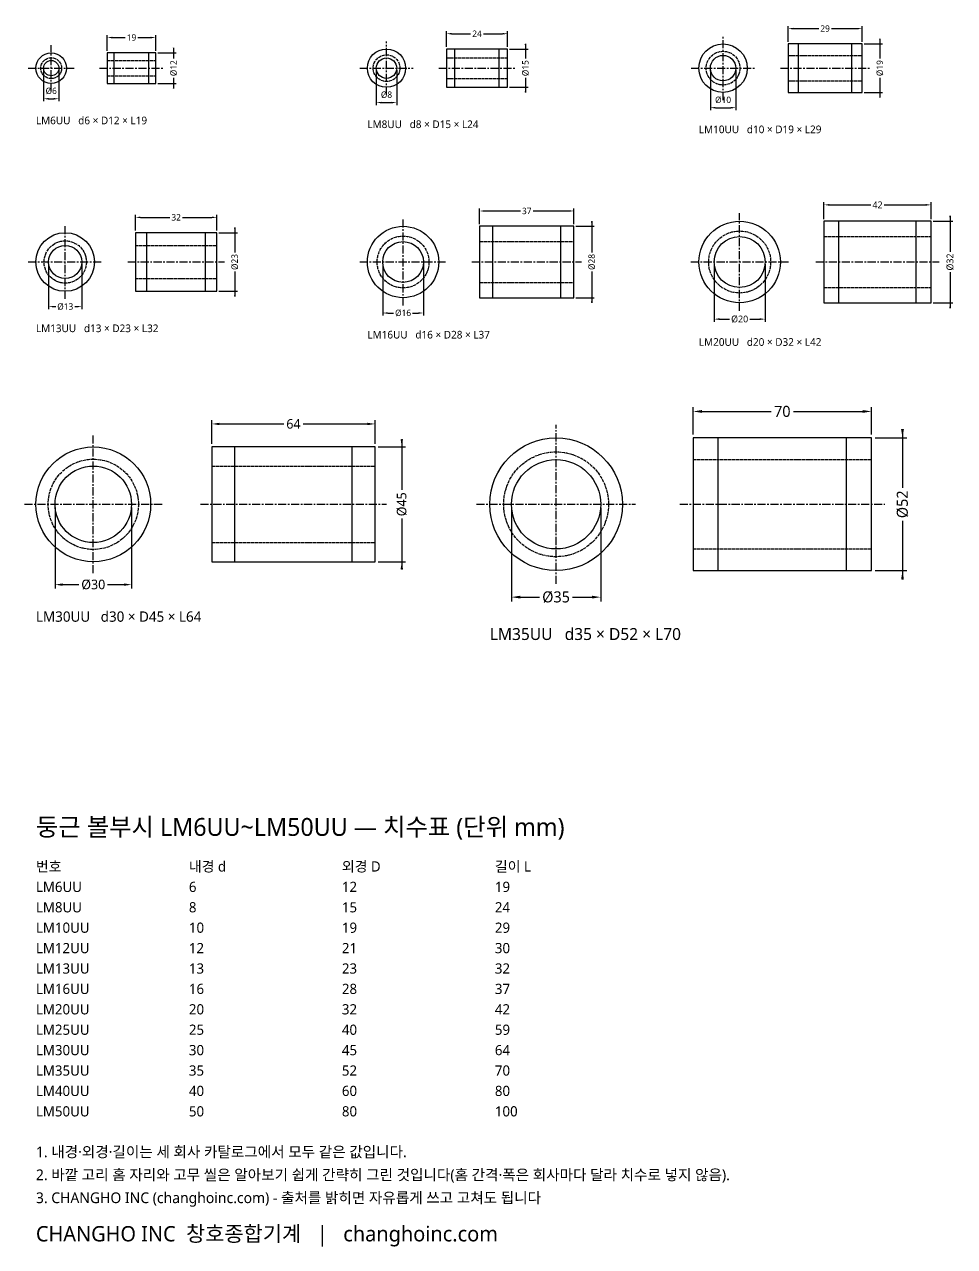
# Model space of a CAD drawing. Header units: millimetres. Extents: x -4 to 835, y -462 to 18.
# Drawn here: x -4.5 to 360.3, y -462 to 17.1 of the extents above; entities that cross this region are included whole.
import ezdxf

# ---------------------------------------------------------------- set-up
doc = ezdxf.new("R2010")
doc.units = ezdxf.units.MM
doc.linetypes.add('CENTER', pattern=[5.08, 3.175, -0.635, 0.635, -0.635])
doc.linetypes.add('DASHED', pattern=[1.524, 1.27, -0.254])
for name, color, linetype in [('문자', 7, 'CONTINUOUS'), ('숨은선', 3, 'DASHED'), ('외형선', 7, 'CONTINUOUS'), ('중심선', 1, 'CENTER'), ('치수', 4, 'CONTINUOUS')]:
    doc.layers.add(name, color=color, linetype=linetype)
doc.styles.add('CH_KOR', font='malgun.ttf')
doc.dimstyles.new('CH_DIM', dxfattribs={"dimtxt": 2.5, "dimasz": 2, "dimexe": 1, "dimexo": 0.8, "dimgap": 0.8, "dimtad": 1, "dimdec": 1, "dimdsep": 46, "dimtxsty": 'CH_KOR', "dimcen": 2.5, "dimclrd": 4, "dimclre": 4, "dimclrt": 4, "dimazin": 3, "dimtfac": 1, "dimtmove": 0, "dimatfit": 3})

# ---------------------------------------------------------------- blocks, each defined once
blk = doc.blocks.new('_CLOSEDFILLED')
at = {"color": 0, "linetype": 'BYBLOCK'}
blk.add_solid([(-1, 0.16), (0, 0), (-1, -0.16)], dxfattribs=at)
blk = doc.blocks.new('*D1')
at = {"color": 4}
for p, q in [((41.8, 6), (49, 6)), ((48, 8), (48, 3.75)), ((48, -3.75), (48, -8)), ((41.8, -6), (49, -6))]:
    blk.add_line(p, q, dxfattribs=at)
at = {"layer": 'Defpoints'}
for p in [(41, 6), (48, 6), (41, -6)]:
    blk.add_point(p, dxfattribs=at)
at = {"layer": '치수', "color": 4, "xscale": 2, "yscale": 2}
for p, rotation in [((48, 6), 270), ((48, -6), 90)]:
    blk.add_blockref('_CLOSEDFILLED', p, dxfattribs=dict(at, rotation=rotation))
at = {"layer": '치수', "color": 4, "insert": (48, 0), "char_height": 2.5, "attachment_point": 5, "rotation": 90, "style": 'CH_KOR'}
blk.add_mtext('Ø12', dxfattribs=at)
blk = doc.blocks.new('*D2')
at = {"color": 4}
for p, q in [((-3, -0.8), (-3, -13)), ((3, -0.8), (3, -13)), ((-1, -12), (1, -12))]:
    blk.add_line(p, q, dxfattribs=at)
at = {"layer": 'Defpoints'}
for p in [(-3, 0), (3, 0), (-3, -12)]:
    blk.add_point(p, dxfattribs=at)
at = {"layer": '치수', "color": 4, "xscale": 2, "yscale": 2, "rotation": 180}
blk.add_blockref('_CLOSEDFILLED', (-3, -12), dxfattribs=at)
at = {"layer": '치수', "color": 4, "xscale": 2, "yscale": 2}
blk.add_blockref('_CLOSEDFILLED', (3, -12), dxfattribs=at)
at = {"layer": '치수', "color": 4, "insert": (0, -8.95), "char_height": 2.5, "attachment_point": 5, "style": 'CH_KOR'}
blk.add_mtext('Ø6', dxfattribs=at)
blk = doc.blocks.new('*D3')
at = {"color": 4}
for p, q in [((22, 6.8), (22, 13)), ((24, 12), (29, 12)), ((34, 12), (39, 12)), ((41, 6.8), (41, 13))]:
    blk.add_line(p, q, dxfattribs=at)
at = {"layer": 'Defpoints'}
for p in [(22, 12), (22, 6), (41, 6)]:
    blk.add_point(p, dxfattribs=at)
at = {"layer": '치수', "color": 4, "xscale": 2, "yscale": 2, "rotation": 180}
blk.add_blockref('_CLOSEDFILLED', (22, 12), dxfattribs=at)
at = {"layer": '치수', "color": 4, "xscale": 2, "yscale": 2}
blk.add_blockref('_CLOSEDFILLED', (41, 12), dxfattribs=at)
at = {"layer": '치수', "color": 4, "insert": (31.5, 12), "char_height": 2.5, "attachment_point": 5, "style": 'CH_KOR'}
blk.add_mtext('19', dxfattribs=at)
blk = doc.blocks.new('*D4')
at = {"color": 4}
for p, q in [((48.3, 7.5), (55.5, 7.5)), ((54.5, 9.5), (54.5, 3.75)), ((54.5, -3.75), (54.5, -9.5)), ((48.3, -7.5), (55.5, -7.5))]:
    blk.add_line(p, q, dxfattribs=at)
at = {"layer": 'Defpoints'}
for p in [(47.5, 7.5), (54.5, 7.5), (47.5, -7.5)]:
    blk.add_point(p, dxfattribs=at)
at = {"layer": '치수', "color": 4, "xscale": 2, "yscale": 2}
for p, rotation in [((54.5, 7.5), 270), ((54.5, -7.5), 90)]:
    blk.add_blockref('_CLOSEDFILLED', p, dxfattribs=dict(at, rotation=rotation))
at = {"layer": '치수', "color": 4, "insert": (54.5, 0), "char_height": 2.5, "attachment_point": 5, "rotation": 90, "style": 'CH_KOR'}
blk.add_mtext('Ø15', dxfattribs=at)
blk = doc.blocks.new('*D5')
at = {"color": 4}
for p, q in [((-4, -0.8), (-4, -14.5)), ((4, -0.8), (4, -14.5)), ((-2, -13.5), (2, -13.5))]:
    blk.add_line(p, q, dxfattribs=at)
at = {"layer": 'Defpoints'}
for p in [(-4, 0), (4, 0), (-4, -13.5)]:
    blk.add_point(p, dxfattribs=at)
at = {"layer": '치수', "color": 4, "xscale": 2, "yscale": 2, "rotation": 180}
blk.add_blockref('_CLOSEDFILLED', (-4, -13.5), dxfattribs=at)
at = {"layer": '치수', "color": 4, "xscale": 2, "yscale": 2}
blk.add_blockref('_CLOSEDFILLED', (4, -13.5), dxfattribs=at)
at = {"layer": '치수', "color": 4, "insert": (0, -10.45), "char_height": 2.5, "attachment_point": 5, "style": 'CH_KOR'}
blk.add_mtext('Ø8', dxfattribs=at)
blk = doc.blocks.new('*D6')
at = {"color": 4}
for p, q in [((23.5, 8.3), (23.5, 14.5)), ((47.5, 8.3), (47.5, 14.5)), ((25.5, 13.5), (33, 13.5)), ((38, 13.5), (45.5, 13.5))]:
    blk.add_line(p, q, dxfattribs=at)
at = {"layer": 'Defpoints'}
for p in [(23.5, 13.5), (23.5, 7.5), (47.5, 7.5)]:
    blk.add_point(p, dxfattribs=at)
at = {"layer": '치수', "color": 4, "xscale": 2, "yscale": 2, "rotation": 180}
blk.add_blockref('_CLOSEDFILLED', (23.5, 13.5), dxfattribs=at)
at = {"layer": '치수', "color": 4, "xscale": 2, "yscale": 2}
blk.add_blockref('_CLOSEDFILLED', (47.5, 13.5), dxfattribs=at)
at = {"layer": '치수', "color": 4, "insert": (35.5, 13.5), "char_height": 2.5, "attachment_point": 5, "style": 'CH_KOR'}
blk.add_mtext('24', dxfattribs=at)
blk = doc.blocks.new('*D7')
at = {"color": 4}
for p, q in [((61.5, 11.5), (61.5, 3.75)), ((55.3, 9.5), (62.5, 9.5)), ((61.5, -3.75), (61.5, -11.5)), ((55.3, -9.5), (62.5, -9.5))]:
    blk.add_line(p, q, dxfattribs=at)
at = {"layer": 'Defpoints'}
for p in [(54.5, 9.5), (61.5, 9.5), (54.5, -9.5)]:
    blk.add_point(p, dxfattribs=at)
at = {"layer": '치수', "color": 4, "xscale": 2, "yscale": 2}
for p, rotation in [((61.5, 9.5), 270), ((61.5, -9.5), 90)]:
    blk.add_blockref('_CLOSEDFILLED', p, dxfattribs=dict(at, rotation=rotation))
at = {"layer": '치수', "color": 4, "insert": (61.5, 0), "char_height": 2.5, "attachment_point": 5, "rotation": 90, "style": 'CH_KOR'}
blk.add_mtext('Ø19', dxfattribs=at)
blk = doc.blocks.new('*D8')
at = {"color": 4}
for p, q in [((-5, -0.8), (-5, -16.5)), ((5, -0.8), (5, -16.5)), ((-3, -15.5), (3, -15.5))]:
    blk.add_line(p, q, dxfattribs=at)
at = {"layer": 'Defpoints'}
for p in [(-5, 0), (5, 0), (-5, -15.5)]:
    blk.add_point(p, dxfattribs=at)
at = {"layer": '치수', "color": 4, "xscale": 2, "yscale": 2, "rotation": 180}
blk.add_blockref('_CLOSEDFILLED', (-5, -15.5), dxfattribs=at)
at = {"layer": '치수', "color": 4, "xscale": 2, "yscale": 2}
blk.add_blockref('_CLOSEDFILLED', (5, -15.5), dxfattribs=at)
at = {"layer": '치수', "color": 4, "insert": (0, -12.45), "char_height": 2.5, "attachment_point": 5, "style": 'CH_KOR'}
blk.add_mtext('Ø10', dxfattribs=at)
blk = doc.blocks.new('*D9')
at = {"color": 4}
for p, q in [((25.5, 10.3), (25.5, 16.5)), ((27.5, 15.5), (37.5, 15.5)), ((42.5, 15.5), (52.5, 15.5)), ((54.5, 10.3), (54.5, 16.5))]:
    blk.add_line(p, q, dxfattribs=at)
at = {"layer": 'Defpoints'}
for p in [(25.5, 15.5), (25.5, 9.5), (54.5, 9.5)]:
    blk.add_point(p, dxfattribs=at)
at = {"layer": '치수', "color": 4, "xscale": 2, "yscale": 2, "rotation": 180}
blk.add_blockref('_CLOSEDFILLED', (25.5, 15.5), dxfattribs=at)
at = {"layer": '치수', "color": 4, "xscale": 2, "yscale": 2}
blk.add_blockref('_CLOSEDFILLED', (54.5, 15.5), dxfattribs=at)
at = {"layer": '치수', "color": 4, "insert": (40, 15.5), "char_height": 2.5, "attachment_point": 5, "style": 'CH_KOR'}
blk.add_mtext('29', dxfattribs=at)
blk = doc.blocks.new('*D13')
at = {"color": 4}
for p, q in [((60.3, 11.5), (67.5, 11.5)), ((66.5, 13.5), (66.5, 3.75)), ((66.5, -3.75), (66.5, -13.5)), ((60.3, -11.5), (67.5, -11.5))]:
    blk.add_line(p, q, dxfattribs=at)
at = {"layer": 'Defpoints'}
for p in [(59.5, 11.5), (66.5, 11.5), (59.5, -11.5)]:
    blk.add_point(p, dxfattribs=at)
at = {"layer": '치수', "color": 4, "xscale": 2, "yscale": 2}
for p, rotation in [((66.5, 11.5), 270), ((66.5, -11.5), 90)]:
    blk.add_blockref('_CLOSEDFILLED', p, dxfattribs=dict(at, rotation=rotation))
at = {"layer": '치수', "color": 4, "insert": (66.5, 0), "char_height": 2.5, "attachment_point": 5, "rotation": 90, "style": 'CH_KOR'}
blk.add_mtext('Ø23', dxfattribs=at)
blk = doc.blocks.new('*D14')
at = {"color": 4}
for p, q in [((-6.5, -0.8), (-6.5, -18.5)), ((6.5, -0.8), (6.5, -18.5)), ((-4.5, -17.5), (-3.75, -17.5)), ((3.75, -17.5), (4.5, -17.5))]:
    blk.add_line(p, q, dxfattribs=at)
at = {"layer": 'Defpoints'}
for p in [(-6.5, 0), (6.5, 0), (-6.5, -17.5)]:
    blk.add_point(p, dxfattribs=at)
at = {"layer": '치수', "color": 4, "xscale": 2, "yscale": 2, "rotation": 180}
blk.add_blockref('_CLOSEDFILLED', (-6.5, -17.5), dxfattribs=at)
at = {"layer": '치수', "color": 4, "xscale": 2, "yscale": 2}
blk.add_blockref('_CLOSEDFILLED', (6.5, -17.5), dxfattribs=at)
at = {"layer": '치수', "color": 4, "insert": (0, -17.5), "char_height": 2.5, "attachment_point": 5, "style": 'CH_KOR'}
blk.add_mtext('Ø13', dxfattribs=at)
blk = doc.blocks.new('*D15')
at = {"color": 4}
for p, q in [((27.5, 12.3), (27.5, 18.5)), ((29.5, 17.5), (41, 17.5)), ((46, 17.5), (57.5, 17.5)), ((59.5, 12.3), (59.5, 18.5))]:
    blk.add_line(p, q, dxfattribs=at)
at = {"layer": 'Defpoints'}
for p in [(27.5, 17.5), (27.5, 11.5), (59.5, 11.5)]:
    blk.add_point(p, dxfattribs=at)
at = {"layer": '치수', "color": 4, "xscale": 2, "yscale": 2, "rotation": 180}
blk.add_blockref('_CLOSEDFILLED', (27.5, 17.5), dxfattribs=at)
at = {"layer": '치수', "color": 4, "xscale": 2, "yscale": 2}
blk.add_blockref('_CLOSEDFILLED', (59.5, 17.5), dxfattribs=at)
at = {"layer": '치수', "color": 4, "insert": (43.5, 17.5), "char_height": 2.5, "attachment_point": 5, "style": 'CH_KOR'}
blk.add_mtext('32', dxfattribs=at)
blk = doc.blocks.new('*D16')
at = {"color": 4}
for p, q in [((74, 16), (74, 3.75)), ((67.8, 14), (75, 14)), ((74, -3.75), (74, -16)), ((67.8, -14), (75, -14))]:
    blk.add_line(p, q, dxfattribs=at)
at = {"layer": 'Defpoints'}
for p in [(67, 14), (74, 14), (67, -14)]:
    blk.add_point(p, dxfattribs=at)
at = {"layer": '치수', "color": 4, "xscale": 2, "yscale": 2}
for p, rotation in [((74, 14), 270), ((74, -14), 90)]:
    blk.add_blockref('_CLOSEDFILLED', p, dxfattribs=dict(at, rotation=rotation))
at = {"layer": '치수', "color": 4, "insert": (74, 0), "char_height": 2.5, "attachment_point": 5, "rotation": 90, "style": 'CH_KOR'}
blk.add_mtext('Ø28', dxfattribs=at)
blk = doc.blocks.new('*D17')
at = {"color": 4}
for p, q in [((-8, -0.8), (-8, -21)), ((8, -0.8), (8, -21)), ((-6, -20), (-3.75, -20)), ((3.75, -20), (6, -20))]:
    blk.add_line(p, q, dxfattribs=at)
at = {"layer": 'Defpoints'}
for p in [(-8, 0), (8, 0), (-8, -20)]:
    blk.add_point(p, dxfattribs=at)
at = {"layer": '치수', "color": 4, "xscale": 2, "yscale": 2, "rotation": 180}
blk.add_blockref('_CLOSEDFILLED', (-8, -20), dxfattribs=at)
at = {"layer": '치수', "color": 4, "xscale": 2, "yscale": 2}
blk.add_blockref('_CLOSEDFILLED', (8, -20), dxfattribs=at)
at = {"layer": '치수', "color": 4, "insert": (0, -20), "char_height": 2.5, "attachment_point": 5, "style": 'CH_KOR'}
blk.add_mtext('Ø16', dxfattribs=at)
blk = doc.blocks.new('*D18')
at = {"color": 4}
for p, q in [((30, 14.8), (30, 21)), ((32, 20), (46, 20)), ((51, 20), (65, 20)), ((67, 14.8), (67, 21))]:
    blk.add_line(p, q, dxfattribs=at)
at = {"layer": 'Defpoints'}
for p in [(30, 20), (30, 14), (67, 14)]:
    blk.add_point(p, dxfattribs=at)
at = {"layer": '치수', "color": 4, "xscale": 2, "yscale": 2, "rotation": 180}
blk.add_blockref('_CLOSEDFILLED', (30, 20), dxfattribs=at)
at = {"layer": '치수', "color": 4, "xscale": 2, "yscale": 2}
blk.add_blockref('_CLOSEDFILLED', (67, 20), dxfattribs=at)
at = {"layer": '치수', "color": 4, "insert": (48.5, 20), "char_height": 2.5, "attachment_point": 5, "style": 'CH_KOR'}
blk.add_mtext('37', dxfattribs=at)
blk = doc.blocks.new('*D19')
at = {"color": 4}
for p, q in [((75.92, 16), (83.6, 16)), ((82.53, 18.13), (82.53, 4)), ((82.53, -4), (82.53, -18.13)), ((75.92, -16), (83.6, -16))]:
    blk.add_line(p, q, dxfattribs=at)
at = {"layer": 'Defpoints'}
for p in [(75.07, 16), (82.53, 16), (75.07, -16)]:
    blk.add_point(p, dxfattribs=at)
at = {"layer": '치수', "color": 4, "xscale": 2.1333333333333333, "yscale": 2.1333333333333333}
for p, rotation in [((82.53, 16), 270), ((82.53, -16), 90)]:
    blk.add_blockref('_CLOSEDFILLED', p, dxfattribs=dict(at, rotation=rotation))
at = {"layer": '치수', "color": 4, "insert": (82.53, 0), "char_height": 2.667, "attachment_point": 5, "rotation": 90, "style": 'CH_KOR'}
blk.add_mtext('Ø32', dxfattribs=at)
blk = doc.blocks.new('*D20')
at = {"color": 4}
for p, q in [((-10, -0.85), (-10, -23.47)), ((10, -0.85), (10, -23.47)), ((-7.87, -22.4), (-4, -22.4)), ((4, -22.4), (7.87, -22.4))]:
    blk.add_line(p, q, dxfattribs=at)
at = {"layer": 'Defpoints'}
for p in [(-10, 0), (10, 0), (-10, -22.4)]:
    blk.add_point(p, dxfattribs=at)
at = {"layer": '치수', "color": 4, "xscale": 2.1333333333333333, "yscale": 2.1333333333333333, "rotation": 180}
blk.add_blockref('_CLOSEDFILLED', (-10, -22.4), dxfattribs=at)
at = {"layer": '치수', "color": 4, "xscale": 2.1333333333333333, "yscale": 2.1333333333333333}
blk.add_blockref('_CLOSEDFILLED', (10, -22.4), dxfattribs=at)
at = {"layer": '치수', "color": 4, "insert": (0, -22.4), "char_height": 2.667, "attachment_point": 5, "style": 'CH_KOR'}
blk.add_mtext('Ø20', dxfattribs=at)
blk = doc.blocks.new('*D21')
at = {"color": 4}
for p, q in [((33.07, 16.85), (33.07, 23.47)), ((35.2, 22.4), (51.4, 22.4)), ((56.73, 22.4), (72.93, 22.4)), ((75.07, 16.85), (75.07, 23.47))]:
    blk.add_line(p, q, dxfattribs=at)
at = {"layer": 'Defpoints'}
for p in [(33.07, 22.4), (33.07, 16), (75.07, 16)]:
    blk.add_point(p, dxfattribs=at)
at = {"layer": '치수', "color": 4, "xscale": 2.1333333333333333, "yscale": 2.1333333333333333, "rotation": 180}
blk.add_blockref('_CLOSEDFILLED', (33.07, 22.4), dxfattribs=at)
at = {"layer": '치수', "color": 4, "xscale": 2.1333333333333333, "yscale": 2.1333333333333333}
blk.add_blockref('_CLOSEDFILLED', (75.07, 22.4), dxfattribs=at)
at = {"layer": '치수', "color": 4, "insert": (54.07, 22.4), "char_height": 2.667, "attachment_point": 5, "style": 'CH_KOR'}
blk.add_mtext('42', dxfattribs=at)
blk = doc.blocks.new('*D25')
at = {"color": 4}
for p, q in [((121, 25.5), (121, 5.625)), ((111.7, 22.5), (122.5, 22.5)), ((121, -5.625), (121, -25.5)), ((111.7, -22.5), (122.5, -22.5))]:
    blk.add_line(p, q, dxfattribs=at)
at = {"layer": 'Defpoints'}
for p in [(110.5, 22.5), (121, 22.5), (110.5, -22.5)]:
    blk.add_point(p, dxfattribs=at)
at = {"layer": '치수', "color": 4, "xscale": 3, "yscale": 3}
for p, rotation in [((121, 22.5), 270), ((121, -22.5), 90)]:
    blk.add_blockref('_CLOSEDFILLED', p, dxfattribs=dict(at, rotation=rotation))
at = {"layer": '치수', "color": 4, "insert": (121, 0), "char_height": 3.75, "attachment_point": 5, "rotation": 90, "style": 'CH_KOR'}
blk.add_mtext('Ø45', dxfattribs=at)
blk = doc.blocks.new('*D26')
at = {"color": 4}
for p, q in [((-15, -1.2), (-15, -33)), ((15, -1.2), (15, -33)), ((-12, -31.5), (-5.625, -31.5)), ((5.625, -31.5), (12, -31.5))]:
    blk.add_line(p, q, dxfattribs=at)
at = {"layer": 'Defpoints'}
for p in [(-15, 0), (15, 0), (-15, -31.5)]:
    blk.add_point(p, dxfattribs=at)
at = {"layer": '치수', "color": 4, "xscale": 3, "yscale": 3, "rotation": 180}
blk.add_blockref('_CLOSEDFILLED', (-15, -31.5), dxfattribs=at)
at = {"layer": '치수', "color": 4, "xscale": 3, "yscale": 3}
blk.add_blockref('_CLOSEDFILLED', (15, -31.5), dxfattribs=at)
at = {"layer": '치수', "color": 4, "insert": (0, -31.5), "char_height": 3.75, "attachment_point": 5, "style": 'CH_KOR'}
blk.add_mtext('Ø30', dxfattribs=at)
blk = doc.blocks.new('*D27')
at = {"color": 4}
for p, q in [((46.5, 23.7), (46.5, 33)), ((49.5, 31.5), (74.75, 31.5)), ((82.25, 31.5), (107.5, 31.5)), ((110.5, 23.7), (110.5, 33))]:
    blk.add_line(p, q, dxfattribs=at)
at = {"layer": 'Defpoints'}
for p in [(46.5, 31.5), (46.5, 22.5), (110.5, 22.5)]:
    blk.add_point(p, dxfattribs=at)
at = {"layer": '치수', "color": 4, "xscale": 3, "yscale": 3, "rotation": 180}
blk.add_blockref('_CLOSEDFILLED', (46.5, 31.5), dxfattribs=at)
at = {"layer": '치수', "color": 4, "xscale": 3, "yscale": 3}
blk.add_blockref('_CLOSEDFILLED', (110.5, 31.5), dxfattribs=at)
at = {"layer": '치수', "color": 4, "insert": (78.5, 31.5), "char_height": 3.75, "attachment_point": 5, "style": 'CH_KOR'}
blk.add_mtext('64', dxfattribs=at)
blk = doc.blocks.new('*D28')
at = {"color": 4}
for p, q in [((135.87, 29.47), (135.87, 6.5)), ((125.12, 26), (137.6, 26)), ((135.87, -6.5), (135.87, -29.47)), ((125.12, -26), (137.6, -26))]:
    blk.add_line(p, q, dxfattribs=at)
at = {"layer": 'Defpoints'}
for p in [(123.73, 26), (135.87, 26), (123.73, -26)]:
    blk.add_point(p, dxfattribs=at)
at = {"layer": '치수', "color": 4, "xscale": 3.466666666666667, "yscale": 3.466666666666667}
for p, rotation in [((135.87, 26), 270), ((135.87, -26), 90)]:
    blk.add_blockref('_CLOSEDFILLED', p, dxfattribs=dict(at, rotation=rotation))
at = {"layer": '치수', "color": 4, "insert": (135.87, 0), "char_height": 4.333, "attachment_point": 5, "rotation": 90, "style": 'CH_KOR'}
blk.add_mtext('Ø52', dxfattribs=at)
blk = doc.blocks.new('*D29')
at = {"color": 4}
for p, q in [((-17.5, -1.39), (-17.5, -38.13)), ((17.5, -1.39), (17.5, -38.13)), ((-14.03, -36.4), (-6.5, -36.4)), ((6.5, -36.4), (14.03, -36.4))]:
    blk.add_line(p, q, dxfattribs=at)
at = {"layer": 'Defpoints'}
for p in [(-17.5, 0), (17.5, 0), (-17.5, -36.4)]:
    blk.add_point(p, dxfattribs=at)
at = {"layer": '치수', "color": 4, "xscale": 3.466666666666667, "yscale": 3.466666666666667, "rotation": 180}
blk.add_blockref('_CLOSEDFILLED', (-17.5, -36.4), dxfattribs=at)
at = {"layer": '치수', "color": 4, "xscale": 3.466666666666667, "yscale": 3.466666666666667}
blk.add_blockref('_CLOSEDFILLED', (17.5, -36.4), dxfattribs=at)
at = {"layer": '치수', "color": 4, "insert": (0, -36.4), "char_height": 4.333, "attachment_point": 5, "style": 'CH_KOR'}
blk.add_mtext('Ø35', dxfattribs=at)
blk = doc.blocks.new('*D30')
at = {"color": 4}
for p, q in [((53.73, 27.39), (53.73, 38.13)), ((57.2, 36.4), (84.4, 36.4)), ((93.07, 36.4), (120.27, 36.4)), ((123.73, 27.39), (123.73, 38.13))]:
    blk.add_line(p, q, dxfattribs=at)
at = {"layer": 'Defpoints'}
for p in [(53.73, 36.4), (53.73, 26), (123.73, 26)]:
    blk.add_point(p, dxfattribs=at)
at = {"layer": '치수', "color": 4, "xscale": 3.466666666666667, "yscale": 3.466666666666667, "rotation": 180}
blk.add_blockref('_CLOSEDFILLED', (53.73, 36.4), dxfattribs=at)
at = {"layer": '치수', "color": 4, "xscale": 3.466666666666667, "yscale": 3.466666666666667}
blk.add_blockref('_CLOSEDFILLED', (123.73, 36.4), dxfattribs=at)
at = {"layer": '치수', "color": 4, "insert": (88.73, 36.4), "char_height": 4.333, "attachment_point": 5, "style": 'CH_KOR'}
blk.add_mtext('70', dxfattribs=at)
blk = doc.blocks.new('LIN_LM6UU')
at = {"layer": '숨은선'}
for p, q in [((22, 3), (41, 3)), ((22, -3), (41, -3))]:
    blk.add_line(p, q, dxfattribs=at)
blk.add_circle((0, 0), 4.08, dxfattribs=at)
at = {"layer": '외형선'}
for p, q in [((24.66, -6), (24.66, 6)), ((38.34, -6), (38.34, 6))]:
    blk.add_line(p, q, dxfattribs=at)
blk.add_lwpolyline([(22, -6), (41, -6), (41, 6), (22, 6)], close=True, dxfattribs=at)
for radius in [6, 3]:
    blk.add_circle((0, 0), radius, dxfattribs=at)
at = {"layer": '중심선'}
for p, q in [((0, -9), (0, 9)), ((-9, 0), (9, 0)), ((19, 0), (44, 0))]:
    blk.add_line(p, q, dxfattribs=at)
at = {"layer": '문자', "style": 'CH_KOR'}
blk.add_text('LM6UU   d6 × D12 × L19', height=3, dxfattribs=at).set_placement((-6, -22))
at = {"layer": '치수'}
dim = blk.add_linear_dim(base=(22, 12), p1=(22, 6), p2=(41, 6), dimstyle='CH_DIM', override={"dimscale": 1}, dxfattribs=at)
dim.commit()
dim.dimension.update_dxf_attribs({"geometry": '*D3', "text_midpoint": (31.5, 12)})
dim = blk.add_linear_dim(base=(48, 6), p1=(41, 6), p2=(41, -6), angle=90, text='Ø12', dimstyle='CH_DIM', override={"dimscale": 1}, dxfattribs=at)
dim.commit()
dim.dimension.update_dxf_attribs({"geometry": '*D1', "text_midpoint": (48, 0)})
dim = blk.add_linear_dim(base=(-3, -12), p1=(-3, 0), p2=(3, 0), text='Ø6', dimstyle='CH_DIM', override={"dimscale": 1}, dxfattribs=at)
dim.commit()
dim.dimension.update_dxf_attribs({"geometry": '*D2', "text_midpoint": (0, -8.95)})
blk = doc.blocks.new('LIN_LM8UU')
at = {"layer": '숨은선'}
for p, q in [((23.5, 4), (47.5, 4)), ((23.5, -4), (47.5, -4))]:
    blk.add_line(p, q, dxfattribs=at)
blk.add_circle((0, 0), 5.26, dxfattribs=at)
at = {"layer": '외형선'}
for p, q in [((26.86, -7.5), (26.86, 7.5)), ((44.14, -7.5), (44.14, 7.5))]:
    blk.add_line(p, q, dxfattribs=at)
blk.add_lwpolyline([(23.5, -7.5), (47.5, -7.5), (47.5, 7.5), (23.5, 7.5)], close=True, dxfattribs=at)
for radius in [7.5, 4]:
    blk.add_circle((0, 0), radius, dxfattribs=at)
at = {"layer": '중심선'}
for p, q in [((0, -10.5), (0, 10.5)), ((-10.5, 0), (10.5, 0)), ((20.5, 0), (50.5, 0))]:
    blk.add_line(p, q, dxfattribs=at)
at = {"layer": '문자', "style": 'CH_KOR'}
blk.add_text('LM8UU   d8 × D15 × L24', height=3, dxfattribs=at).set_placement((-7.5, -23.5))
at = {"layer": '치수'}
dim = blk.add_linear_dim(base=(23.5, 13.5), p1=(23.5, 7.5), p2=(47.5, 7.5), dimstyle='CH_DIM', override={"dimscale": 1}, dxfattribs=at)
dim.commit()
dim.dimension.update_dxf_attribs({"geometry": '*D6', "text_midpoint": (35.5, 13.5)})
dim = blk.add_linear_dim(base=(54.5, 7.5), p1=(47.5, 7.5), p2=(47.5, -7.5), angle=90, text='Ø15', dimstyle='CH_DIM', override={"dimscale": 1}, dxfattribs=at)
dim.commit()
dim.dimension.update_dxf_attribs({"geometry": '*D4', "text_midpoint": (54.5, 0)})
dim = blk.add_linear_dim(base=(-4, -13.5), p1=(-4, 0), p2=(4, 0), text='Ø8', dimstyle='CH_DIM', override={"dimscale": 1}, dxfattribs=at)
dim.commit()
dim.dimension.update_dxf_attribs({"geometry": '*D5', "text_midpoint": (0, -10.45)})
blk = doc.blocks.new('LIN_LM10UU')
at = {"layer": '숨은선'}
for p, q in [((25.5, 5), (54.5, 5)), ((25.5, -5), (54.5, -5))]:
    blk.add_line(p, q, dxfattribs=at)
blk.add_circle((0, 0), 6.62, dxfattribs=at)
at = {"layer": '외형선'}
for p, q in [((29.56, -9.5), (29.56, 9.5)), ((50.44, -9.5), (50.44, 9.5))]:
    blk.add_line(p, q, dxfattribs=at)
blk.add_lwpolyline([(25.5, -9.5), (54.5, -9.5), (54.5, 9.5), (25.5, 9.5)], close=True, dxfattribs=at)
for radius in [9.5, 5]:
    blk.add_circle((0, 0), radius, dxfattribs=at)
at = {"layer": '중심선'}
for p, q in [((0, -12.5), (0, 12.5)), ((-12.5, 0), (12.5, 0)), ((22.5, 0), (57.5, 0))]:
    blk.add_line(p, q, dxfattribs=at)
at = {"layer": '문자', "style": 'CH_KOR'}
blk.add_text('LM10UU   d10 × D19 × L29', height=3, dxfattribs=at).set_placement((-9.5, -25.5))
at = {"layer": '치수'}
dim = blk.add_linear_dim(base=(25.5, 15.5), p1=(25.5, 9.5), p2=(54.5, 9.5), dimstyle='CH_DIM', override={"dimscale": 1}, dxfattribs=at)
dim.commit()
dim.dimension.update_dxf_attribs({"geometry": '*D9', "text_midpoint": (40, 15.5)})
dim = blk.add_linear_dim(base=(61.5, 9.5), p1=(54.5, 9.5), p2=(54.5, -9.5), angle=90, text='Ø19', dimstyle='CH_DIM', override={"dimscale": 1}, dxfattribs=at)
dim.commit()
dim.dimension.update_dxf_attribs({"geometry": '*D7', "text_midpoint": (61.5, 0)})
dim = blk.add_linear_dim(base=(-5, -15.5), p1=(-5, 0), p2=(5, 0), text='Ø10', dimstyle='CH_DIM', override={"dimscale": 1}, dxfattribs=at)
dim.commit()
dim.dimension.update_dxf_attribs({"geometry": '*D8', "text_midpoint": (0, -12.45)})
blk = doc.blocks.new('LIN_LM13UU')
at = {"layer": '숨은선'}
for p, q in [((27.5, 6.5), (59.5, 6.5)), ((27.5, -6.5), (59.5, -6.5))]:
    blk.add_line(p, q, dxfattribs=at)
blk.add_circle((0, 0), 8.3, dxfattribs=at)
at = {"layer": '외형선'}
for p, q in [((31.98, -11.5), (31.98, 11.5)), ((55.02, -11.5), (55.02, 11.5))]:
    blk.add_line(p, q, dxfattribs=at)
blk.add_lwpolyline([(27.5, -11.5), (59.5, -11.5), (59.5, 11.5), (27.5, 11.5)], close=True, dxfattribs=at)
for radius in [11.5, 6.5]:
    blk.add_circle((0, 0), radius, dxfattribs=at)
at = {"layer": '중심선'}
for p, q in [((0, -14.5), (0, 14.5)), ((-14.5, 0), (14.5, 0)), ((24.5, 0), (62.5, 0))]:
    blk.add_line(p, q, dxfattribs=at)
at = {"layer": '문자', "style": 'CH_KOR'}
blk.add_text('LM13UU   d13 × D23 × L32', height=3, dxfattribs=at).set_placement((-11.5, -27.5))
at = {"layer": '치수'}
dim = blk.add_linear_dim(base=(27.5, 17.5), p1=(27.5, 11.5), p2=(59.5, 11.5), dimstyle='CH_DIM', override={"dimscale": 1}, dxfattribs=at)
dim.commit()
dim.dimension.update_dxf_attribs({"geometry": '*D15', "text_midpoint": (43.5, 17.5)})
dim = blk.add_linear_dim(base=(66.5, 11.5), p1=(59.5, 11.5), p2=(59.5, -11.5), angle=90, text='Ø23', dimstyle='CH_DIM', override={"dimscale": 1}, dxfattribs=at)
dim.commit()
dim.dimension.update_dxf_attribs({"geometry": '*D13', "text_midpoint": (66.5, 0)})
dim = blk.add_linear_dim(base=(-6.5, -17.5), p1=(-6.5, 0), p2=(6.5, 0), text='Ø13', dimstyle='CH_DIM', override={"dimscale": 1}, dxfattribs=at)
dim.commit()
dim.dimension.update_dxf_attribs({"geometry": '*D14', "text_midpoint": (0, -17.5)})
blk = doc.blocks.new('LIN_LM16UU')
at = {"layer": '숨은선'}
for p, q in [((30, 8), (67, 8)), ((30, -8), (67, -8))]:
    blk.add_line(p, q, dxfattribs=at)
blk.add_circle((0, 0), 10.16, dxfattribs=at)
at = {"layer": '외형선'}
for p, q in [((35.18, -14), (35.18, 14)), ((61.82, -14), (61.82, 14))]:
    blk.add_line(p, q, dxfattribs=at)
blk.add_lwpolyline([(30, -14), (67, -14), (67, 14), (30, 14)], close=True, dxfattribs=at)
for radius in [14, 8]:
    blk.add_circle((0, 0), radius, dxfattribs=at)
at = {"layer": '중심선'}
for p, q in [((0, -17), (0, 17)), ((-17, 0), (17, 0)), ((27, 0), (70, 0))]:
    blk.add_line(p, q, dxfattribs=at)
at = {"layer": '문자', "style": 'CH_KOR'}
blk.add_text('LM16UU   d16 × D28 × L37', height=3, dxfattribs=at).set_placement((-14, -30))
at = {"layer": '치수'}
dim = blk.add_linear_dim(base=(30, 20), p1=(30, 14), p2=(67, 14), dimstyle='CH_DIM', override={"dimscale": 1}, dxfattribs=at)
dim.commit()
dim.dimension.update_dxf_attribs({"geometry": '*D18', "text_midpoint": (48.5, 20)})
dim = blk.add_linear_dim(base=(74, 14), p1=(67, 14), p2=(67, -14), angle=90, text='Ø28', dimstyle='CH_DIM', override={"dimscale": 1}, dxfattribs=at)
dim.commit()
dim.dimension.update_dxf_attribs({"geometry": '*D16', "text_midpoint": (74, 0)})
dim = blk.add_linear_dim(base=(-8, -20), p1=(-8, 0), p2=(8, 0), text='Ø16', dimstyle='CH_DIM', override={"dimscale": 1}, dxfattribs=at)
dim.commit()
dim.dimension.update_dxf_attribs({"geometry": '*D17', "text_midpoint": (0, -20)})
blk = doc.blocks.new('LIN_LM20UU')
at = {"layer": '숨은선'}
for p, q in [((33.07, 10), (75.07, 10)), ((33.07, -10), (75.07, -10))]:
    blk.add_line(p, q, dxfattribs=at)
blk.add_circle((0, 0), 12.16, dxfattribs=at)
at = {"layer": '외형선'}
for p, q in [((38.95, -16), (38.95, 16)), ((69.19, -16), (69.19, 16))]:
    blk.add_line(p, q, dxfattribs=at)
blk.add_lwpolyline([(33.07, -16), (75.07, -16), (75.07, 16), (33.07, 16)], close=True, dxfattribs=at)
for radius in [16, 10]:
    blk.add_circle((0, 0), radius, dxfattribs=at)
at = {"layer": '중심선'}
for p, q in [((0, -19.2), (0, 19.2)), ((-19.2, 0), (19.2, 0)), ((29.87, 0), (78.27, 0))]:
    blk.add_line(p, q, dxfattribs=at)
at = {"layer": '문자', "style": 'CH_KOR'}
blk.add_text('LM20UU   d20 × D32 × L42', height=3, dxfattribs=at).set_placement((-16, -32.87))
at = {"layer": '치수'}
dim = blk.add_linear_dim(base=(33.07, 22.4), p1=(33.07, 16), p2=(75.07, 16), dimstyle='CH_DIM', override={"dimscale": 1.066667}, dxfattribs=at)
dim.commit()
dim.dimension.update_dxf_attribs({"geometry": '*D21', "text_midpoint": (54.07, 22.4)})
dim = blk.add_linear_dim(base=(82.53, 16), p1=(75.07, 16), p2=(75.07, -16), angle=90, text='Ø32', dimstyle='CH_DIM', override={"dimscale": 1.066667}, dxfattribs=at)
dim.commit()
dim.dimension.update_dxf_attribs({"geometry": '*D19', "text_midpoint": (82.53, 0)})
dim = blk.add_linear_dim(base=(-10, -22.4), p1=(-10, 0), p2=(10, 0), text='Ø20', dimstyle='CH_DIM', override={"dimscale": 1.066667}, dxfattribs=at)
dim.commit()
dim.dimension.update_dxf_attribs({"geometry": '*D20', "text_midpoint": (0, -22.4)})
blk = doc.blocks.new('LIN_LM30UU')
at = {"layer": '숨은선'}
for p, q in [((46.5, 15), (110.5, 15)), ((46.5, -15), (110.5, -15))]:
    blk.add_line(p, q, dxfattribs=at)
blk.add_circle((0, 0), 17.7, dxfattribs=at)
at = {"layer": '외형선'}
for p, q in [((55.46, -22.5), (55.46, 22.5)), ((101.54, -22.5), (101.54, 22.5))]:
    blk.add_line(p, q, dxfattribs=at)
blk.add_lwpolyline([(46.5, -22.5), (110.5, -22.5), (110.5, 22.5), (46.5, 22.5)], close=True, dxfattribs=at)
for radius in [22.5, 15]:
    blk.add_circle((0, 0), radius, dxfattribs=at)
at = {"layer": '중심선'}
for p, q in [((0, -27), (0, 27)), ((-27, 0), (27, 0)), ((42, 0), (115, 0))]:
    blk.add_line(p, q, dxfattribs=at)
at = {"layer": '문자', "style": 'CH_KOR'}
blk.add_text('LM30UU   d30 × D45 × L64', height=4.05, dxfattribs=at).set_placement((-22.5, -46.05))
at = {"layer": '치수'}
dim = blk.add_linear_dim(base=(46.5, 31.5), p1=(46.5, 22.5), p2=(110.5, 22.5), dimstyle='CH_DIM', override={"dimscale": 1.5}, dxfattribs=at)
dim.commit()
dim.dimension.update_dxf_attribs({"geometry": '*D27', "text_midpoint": (78.5, 31.5)})
dim = blk.add_linear_dim(base=(121, 22.5), p1=(110.5, 22.5), p2=(110.5, -22.5), angle=90, text='Ø45', dimstyle='CH_DIM', override={"dimscale": 1.5}, dxfattribs=at)
dim.commit()
dim.dimension.update_dxf_attribs({"geometry": '*D25', "text_midpoint": (121, 0)})
dim = blk.add_linear_dim(base=(-15, -31.5), p1=(-15, 0), p2=(15, 0), text='Ø30', dimstyle='CH_DIM', override={"dimscale": 1.5}, dxfattribs=at)
dim.commit()
dim.dimension.update_dxf_attribs({"geometry": '*D26', "text_midpoint": (0, -31.5)})
blk = doc.blocks.new('LIN_LM35UU')
at = {"layer": '숨은선'}
for p, q in [((53.73, 17.5), (123.73, 17.5)), ((53.73, -17.5), (123.73, -17.5))]:
    blk.add_line(p, q, dxfattribs=at)
blk.add_circle((0, 0), 20.56, dxfattribs=at)
at = {"layer": '외형선'}
for p, q in [((63.53, -26), (63.53, 26)), ((113.93, -26), (113.93, 26))]:
    blk.add_line(p, q, dxfattribs=at)
blk.add_lwpolyline([(53.73, -26), (123.73, -26), (123.73, 26), (53.73, 26)], close=True, dxfattribs=at)
for radius in [26, 17.5]:
    blk.add_circle((0, 0), radius, dxfattribs=at)
at = {"layer": '중심선'}
for p, q in [((0, -31.2), (0, 31.2)), ((-31.2, 0), (31.2, 0)), ((48.53, 0), (128.93, 0))]:
    blk.add_line(p, q, dxfattribs=at)
at = {"layer": '문자', "style": 'CH_KOR'}
blk.add_text('LM35UU   d35 × D52 × L70', height=4.68, dxfattribs=at).set_placement((-26, -53.21))
at = {"layer": '치수'}
dim = blk.add_linear_dim(base=(53.73, 36.4), p1=(53.73, 26), p2=(123.73, 26), dimstyle='CH_DIM', override={"dimscale": 1.733333}, dxfattribs=at)
dim.commit()
dim.dimension.update_dxf_attribs({"geometry": '*D30', "text_midpoint": (88.73, 36.4)})
dim = blk.add_linear_dim(base=(135.87, 26), p1=(123.73, 26), p2=(123.73, -26), angle=90, text='Ø52', dimstyle='CH_DIM', override={"dimscale": 1.733333}, dxfattribs=at)
dim.commit()
dim.dimension.update_dxf_attribs({"geometry": '*D28', "text_midpoint": (135.87, 0)})
dim = blk.add_linear_dim(base=(-17.5, -36.4), p1=(-17.5, 0), p2=(17.5, 0), text='Ø35', dimstyle='CH_DIM', override={"dimscale": 1.733333}, dxfattribs=at)
dim.commit()
dim.dimension.update_dxf_attribs({"geometry": '*D29', "text_midpoint": (0, -36.4)})

msp = doc.modelspace()

# ---------------------------------------------------------------- block references
for name, p in [('LIN_LM8UU', (137.5, 0)), ('LIN_LM10UU', (269.5, 0)), ('LIN_LM6UU', (6, 0)), ('LIN_LM20UU', (276, -76)), ('LIN_LM13UU', (11.5, -76)), ('LIN_LM16UU', (144, -76)), ('LIN_LM35UU', (204, -171)), ('LIN_LM30UU', (22.5, -171))]:
    msp.add_blockref(name, p)

# ---------------------------------------------------------------- texts
at = {"layer": '문자', "style": 'CH_KOR'}
for s, height, p in [('둥근 볼부시 LM6UU~LM50UU — 치수표 (단위 mm)', 7, (0, -301)), ('번호', 4, (0, -315)), ('내경 d', 4, (60, -315)), ('외경 D', 4, (120, -315)), ('길이 L', 4, (180, -315)), ('LM6UU', 4, (0, -323)), ('6', 4, (60, -323)), ('12', 4, (120, -323)), ('19', 4, (180, -323)), ('LM8UU', 4, (0, -331)), ('8', 4, (60, -331)), ('15', 4, (120, -331)), ('24', 4, (180, -331)), ('LM10UU', 4, (0, -339)), ('10', 4, (60, -339)), ('19', 4, (120, -339)), ('29', 4, (180, -339)), ('LM12UU', 4, (0, -347)), ('12', 4, (60, -347)), ('21', 4, (120, -347)), ('30', 4, (180, -347)), ('LM13UU', 4, (0, -355)), ('13', 4, (60, -355)), ('23', 4, (120, -355)), ('32', 4, (180, -355)), ('LM16UU', 4, (0, -363)), ('16', 4, (60, -363)), ('28', 4, (120, -363)), ('37', 4, (180, -363)), ('LM20UU', 4, (0, -371)), ('20', 4, (60, -371)), ('32', 4, (120, -371)), ('42', 4, (180, -371)), ('LM25UU', 4, (0, -379)), ('25', 4, (60, -379)), ('40', 4, (120, -379)), ('59', 4, (180, -379)), ('LM30UU', 4, (0, -387)), ('30', 4, (60, -387)), ('45', 4, (120, -387)), ('64', 4, (180, -387)), ('LM35UU', 4, (0, -395)), ('35', 4, (60, -395)), ('52', 4, (120, -395)), ('70', 4, (180, -395)), ('LM40UU', 4, (0, -403)), ('40', 4, (60, -403)), ('60', 4, (120, -403)), ('80', 4, (180, -403)), ('LM50UU', 4, (0, -411)), ('50', 4, (60, -411)), ('80', 4, (120, -411)), ('100', 4, (180, -411)), ('1. 내경·외경·길이는 세 회사 카탈로그에서 모두 같은 값입니다.', 4.2, (0, -427)), ('2. 바깥 고리 홈 자리와 고무 씰은 알아보기 쉽게 간략히 그린 것입니다(홈 간격·폭은 회사마다 달라 치수로 넣지 않음).', 4.2, (0, -436)), ('3. CHANGHO INC (changhoinc.com) - 출처를 밝히면 자유롭게 쓰고 고쳐도 됩니다', 4.2, (0, -445)), ('CHANGHO INC  창호종합기계   |   changhoinc.com', 6, (0, -460))]:
    msp.add_text(s, height=height, dxfattribs=at).set_placement(p)

doc.saveas('drawing.dxf')
